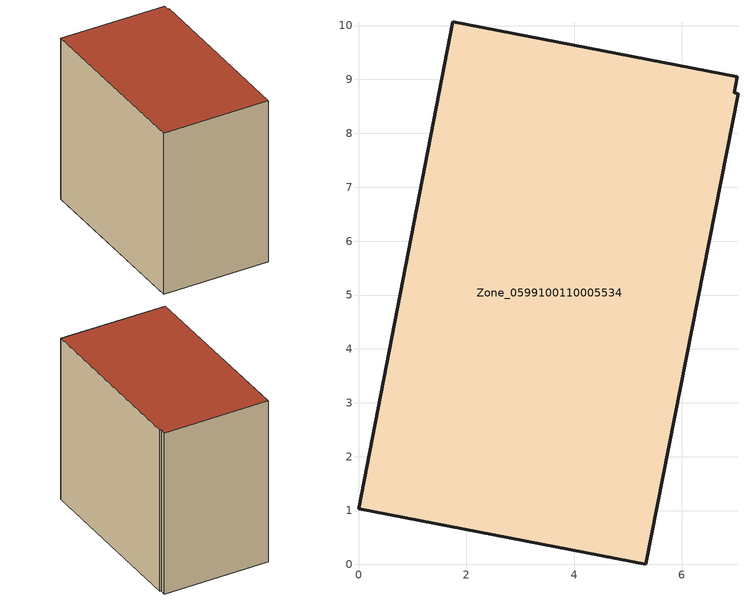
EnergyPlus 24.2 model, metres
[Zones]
Zone_0599100110005534
 floor ground (C_G): 7.03,9.05 6.97,8.75 7.04,8.73 5.33,0 0,1.03 1.75,10.07 z0
 wall outside (C_F): 7.03,9.05 1.75,10.07 0,1.03 5.33,0 7.04,8.73 6.97,8.75 7.03,9.05 z0:8.56
 roof outside (C_R): 6.97,8.75 7.03,9.05 1.75,10.07 0,1.03 5.33,0 7.04,8.73 z8.56
[BUILDING]
Pand.0599100110005534: North Axis=0; Terrain=City; Loads Convergence Tolerance Value=0.04; Temperature Convergence Tolerance Value=0.4; Solar Distribution=FullExterior; Maximum Number of Warmup Days=25; Minimum Number of Warmup Days=1
[Site:Location]
Rotterdam.The.Hague.AP_ZH_NLD Design_Conditions: Latitude=51.96; Longitude=4.45; Time Zone=1; Elevation=-4.5
[SITE:GROUNDTEMPERATURE:BUILDINGSURFACE]
18, 18, 18, 18, 18, 18, 18, 18, 18, 18, 18, 18
[MATERIAL] Thermal Absorptance=0.9; Solar Absorptance=0.7; Visible Absorptance=0.7
Name | Roughness | Thickness | Conductivity | Density | Specific Heat
G.TC.2015-2018 | MediumSmooth | 0.15 | 0.0428571 | 540 | 1210
F.TC.2015-2018 | Rough | 0.3 | 0.0666667 | 1920 | 840
R.TC.2015-2018 | MediumRough | 0.2 | 0.0333333 | 1500 | 1000
[CONSTRUCTION]
C_G: G.TC.2015-2018
C_F: F.TC.2015-2018
C_R: R.TC.2015-2018
[ZONE]
Zone_0599100110005534: Type=1; Multiplier=1; Ceiling Height=Autocalculate; Volume=Autocalculate; Floor Area=autocalculate; Part of Total Floor Area=Yes
[ZONEINFILTRATION:DESIGNFLOWRATE]
Infil_Zone_0599100110005534: Zone or ZoneList or Space or SpaceList=Zone_0599100110005534; Schedule=AlwaysOn; Design Flow Rate Calculation Method=Flow/Area; Flow Rate per Floor Area=0.0015; Constant Term Coefficient=1; Temperature Term Coefficient=0; Velocity Term Coefficient=0; Velocity Squared Term Coefficient=0
[HVACTEMPLATE:ZONE:IDEALLOADSAIRSYSTEM]
Zone_0599100110005534: Maximum Heating Supply Air Temperature=50; Minimum Cooling Supply Air Temperature=13; Maximum Heating Supply Air Humidity Ratio=0.0156; Minimum Cooling Supply Air Humidity Ratio=0.0077; Heating Limit=NoLimit; Cooling Limit=NoLimit; Dehumidification Control Type=ConstantSensibleHeatRatio; Cooling Sensible Heat Ratio=0.7; Dehumidification Setpoint=60; Humidification Control Type=None; Humidification Setpoint=30; Outdoor Air Method=None; Outdoor Air Flow Rate per Person=0.00944; Outdoor Air Flow Rate per Zone Floor Area=0; Outdoor Air Flow Rate per Zone=0; Demand Controlled Ventilation Type=None; Outdoor Air Economizer Type=NoEconomizer; Heat Recovery Type=None; Sensible Heat Recovery Effectiveness=0.7; Latent Heat Recovery Effectiveness=0.65
[ZONECONTROL:THERMOSTAT]
ThermostatControl_Zone_0599100110005534: Zone or ZoneList=Zone_0599100110005534; Control Type Schedule=DualSetpointControlType; Control 1=Thermostat_Zone_0599100110005534; Temperature Difference Between Cutout And Setpoint=0
[THERMOSTATSETPOINT:DUALSETPOINT]
Thermostat_Zone_0599100110005534: Heating Setpoint Temperature Schedule=HeatingSetpoint_Zone_0599100110005534; Cooling Setpoint Temperature Schedule=CoolingSetpoint_Zone_0599100110005534
[SCHEDULE:COMPACT]
HeatingSetpoint_Zone_0599100110005534: Through: 12/31, For: AllDays, Until: 24:00, 21
CoolingSetpoint_Zone_0599100110005534: Through: 12/31, For: AllDays, Until: 24:00, 24
DualSetpointControlType: Through: 12/31, For: AllDays, Until: 24:00, 4
AlwaysOn: Through: 12/31, For: AllDays, Until: 24:00, 1
